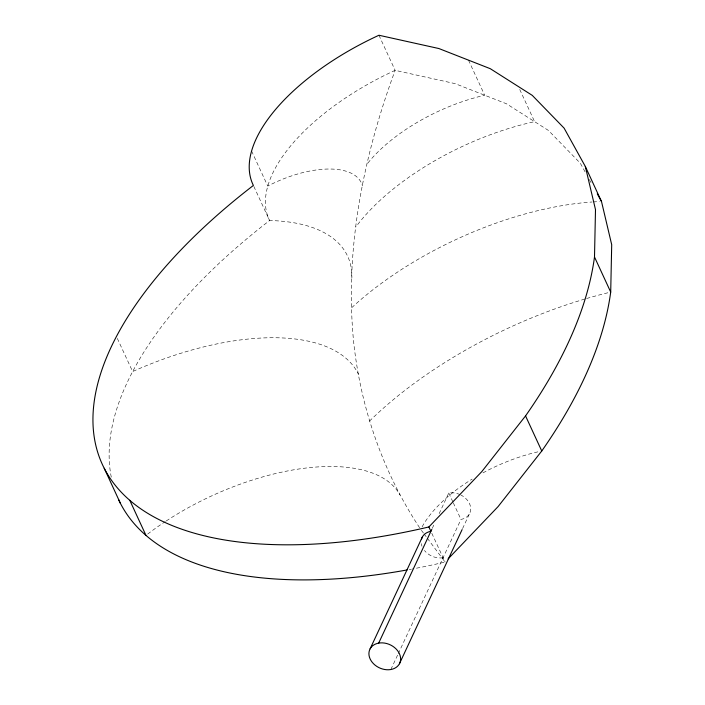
<?xml version="1.0" encoding="UTF-8"?>
<svg xmlns="http://www.w3.org/2000/svg" width="705" height="705" viewBox="0 0 705 705"><rect width="100%" height="100%" fill="white"/><g stroke="black" fill="none" stroke-linecap="round" stroke-linejoin="round"><path stroke-width="0.53" stroke-dasharray="3.52 2.64" d="M378.946 35.25L395.144 70.341C363.278 156.475 344.719 248.997 353.549 341.035C360.563 408.08 383.273 473.346 420.77 529.464M432.271 528.353L434.104 524.432M439.144 513.637L448.777 493.024A16.462 12.716 25 0 1 459.942 494.558M390.861 669.521L397.796 654.672M398.255 653.685L460.964 519.426A16.462 12.716 25 0 0 470.72 508.843A16.462 12.716 25 0 0 460.911 495.025M462.568 528.6L469.53 513.689M421.423 530.345L423.397 532.989M424.058 533.87L426.684 537.386M427.345 538.267L445.093 562.044A450.601 211.218 -24.8 0 1 412.487 568.961M585.079 171.844L580.312 163.225L548.464 130.46L506.49 103.785L455.095 83.631L395.144 70.341A176.224 82.6 -24.8 0 0 269.592 220.533A450.601 211.218 -24.8 0 0 111.399 477.708M589.318 179.502L591.442 183.326M519.744 89.482L534.601 121.648A174.197 81.657 -24.8 0 0 355.796 227.019M468.49 60.145L484.696 95.237A118.387 55.492 -24.8 0 0 366.477 164.829M448.777 493.024L452.839 501.819M453.289 502.797L460.964 519.426M431.795 533.253L445.093 562.044M251.57 150.993L267.768 186.085A78.061 36.59 -24.8 0 1 362.423 185.891M253.835 186.411L269.592 220.533A200.934 94.188 -24.8 0 1 351.857 278.043M117.321 338.409L132.619 371.553A209.006 97.969 -24.8 0 1 358.528 374.417M369.42 421.185A273.901 128.389 -24.8 0 1 585.591 298.814M586.595 298.515A273.901 128.389 -24.8 0 1 608.618 292.584M422.128 526.811A108.984 51.086 -24.8 0 1 472.156 479.1M482.951 472.87A108.984 51.086 -24.8 0 1 539.695 451.438M411.412 569.164A450.601 211.218 -24.8 0 1 409.252 569.561M147.645 534.09A171.694 80.485 -24.8 0 1 165.305 521.577M166.221 520.969A171.694 80.485 -24.8 0 1 400.017 495.069M351.689 307.706A219.176 102.736 -24.8 0 1 592.05 202M593.116 201.93A219.176 102.736 -24.8 0 1 599.435 201.595M443.084 557.699A16.462 12.716 25 0 1 424.428 550.464M421.987 546.269A16.462 12.716 25 0 1 421.273 543.625"/><path stroke-width="1.06" d="M104.217 468.27A450.601 211.218 -24.8 0 0 428.887 526.952L481.859 471.53L525.551 415.906A720.554 337.757 -24.8 0 0 594.5 256.981L595.496 209.623L585.309 166.433L564.106 128.134L532.257 95.369L490.283 68.693L438.898 48.539L378.946 35.25A176.224 82.6 -24.8 0 0 253.386 185.441A450.601 211.218 -24.8 0 0 104.217 468.27L120.423 503.361M448.116 558.88L498.065 506.622L541.757 450.997A720.554 337.757 -24.8 0 0 610.706 292.073L611.702 244.714L601.506 201.524L585.309 166.433M370.107 648.847L422.33 537.025M378.673 643.119L431.812 529.34M399.427 663.793A16.462 12.716 25 0 0 382.665 642.881A16.462 12.716 25 0 0 372.205 662.277A16.462 12.716 25 0 0 399.427 663.793L462.101 529.596M597.267 193.857L601.506 201.524M594.5 256.981L610.706 292.073M525.551 415.906L541.757 450.997M428.887 526.952L430.896 531.297A16.462 12.716 25 0 0 421.431 539.36M129.773 500.286L145.97 535.377M407.102 569.948A450.601 211.218 -24.8 0 1 118.528 499.475"/></g></svg>
